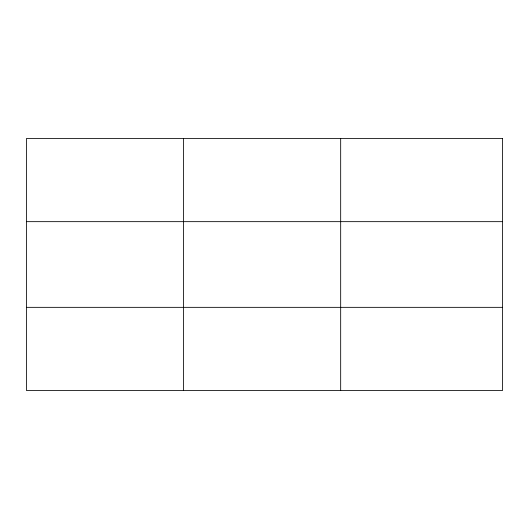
<?xml version="1.0" encoding="UTF-8"?>
<svg xmlns="http://www.w3.org/2000/svg" width="529" height="529" viewBox="0 0 529 529"><rect width="100%" height="100%" fill="white"/><g stroke="black" fill="none" stroke-linecap="round" stroke-linejoin="round"><path stroke-width="0.79" d="M183.563 138.499L183.563 390.501M340.676 138.499L340.676 390.501M26.45 221.658L502.55 221.658M26.45 307.342L502.55 307.342M502.55 138.499L502.55 390.501L26.45 390.501L26.45 138.499L502.55 138.499"/></g></svg>
